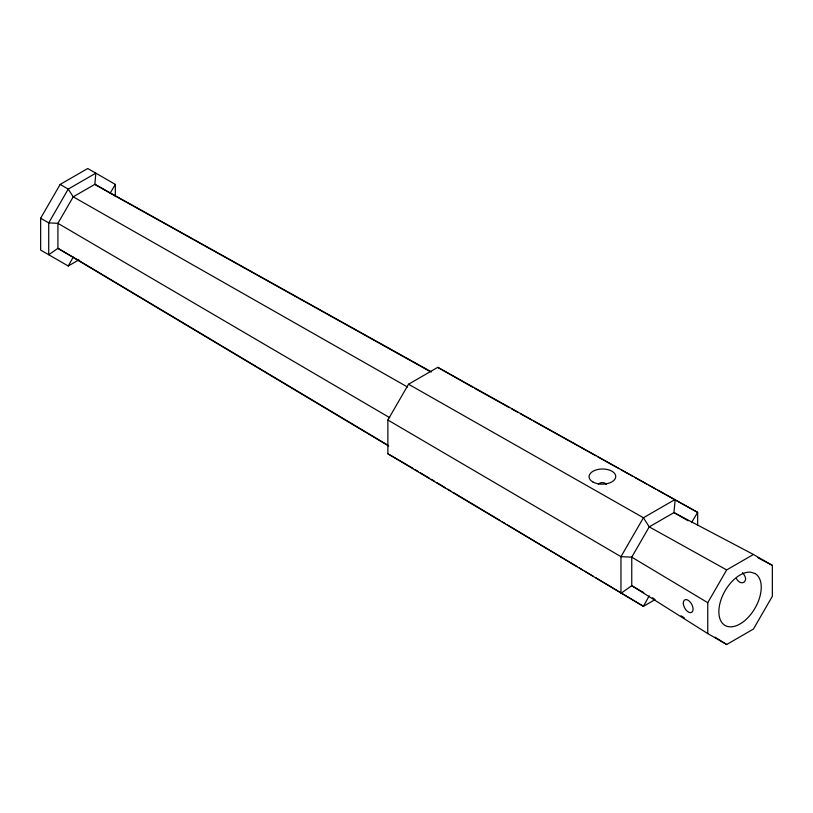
<?xml version="1.0" encoding="UTF-8"?>
<svg xmlns="http://www.w3.org/2000/svg" width="813" height="813" viewBox="0 0 813 813"><rect width="100%" height="100%" fill="white"/><g stroke="black" fill="none" stroke-linecap="round" stroke-linejoin="round"><path stroke-width="1.22" d="M649.241 595.787L643.429 606.325L387.872 453.776L387.872 420.016L408.533 384.224L437.77 367.344L697.666 512.393L697.666 525.035M115.334 196.675L115.334 184.419L87.753 168.494L60.162 184.429L40.65 218.219L40.65 250.079L68.231 266.003L73.221 257.162L57.916 248.331L57.916 223.331L73.221 196.827L94.867 184.327L95.822 173.159L68.231 189.083L48.719 222.884L48.719 254.743L57.916 248.331L388.685 446.022M707.757 633.581L707.757 602.687L726.68 569.923L753.427 554.476L772.35 565.391L772.35 596.285L753.427 629.059L726.68 644.506L707.757 633.581L631.752 585.695L631.752 557.149L649.241 526.865L673.957 512.596L675.197 499.416L643.429 517.759L620.959 556.671L620.959 593.358L631.752 585.695L643.774 592.636M431.459 371.927L94.867 184.327L110.172 193.159L115.334 184.419M691.446 522.688L697.666 512.393L657.798 490.209M68.231 266.003L78.841 259.875M655.075 599.608L643.429 606.325L595.583 577.687M753.427 554.476L673.957 512.596L688.164 520.798M757.94 557.789L772.35 565.391M472.831 387.293L437.77 367.344M475.046 388.523L509.385 407.628M511.601 408.858L518.247 412.557M520.462 413.787L531.539 419.955M533.745 421.185L595.777 455.697M597.992 456.926L619.028 468.634M621.244 469.863L632.321 476.032M634.536 477.261L646.721 484.04M648.937 485.27L655.583 488.969M110.172 193.159L430.362 371.663M726.68 569.923L649.241 526.865L643.429 517.759L408.533 384.224M407.486 387.008L73.221 196.827L68.231 189.083L60.162 184.429M40.65 218.219L48.719 222.884L57.916 223.331L389.762 417.719M387.872 453.776L407.445 465.077M387.872 420.016L620.959 556.671L631.752 557.149L707.757 602.687M73.221 257.162L387.903 445.199M408.533 465.707L412.892 468.308M415.067 469.609L418.329 471.57M420.504 472.871L429.203 478.074M431.378 479.375L434.64 481.337M436.815 482.637L445.514 487.841M447.689 489.141L450.951 491.093M453.126 492.404L499.883 520.391M502.058 521.692L505.32 523.653M507.495 524.954L577.098 566.62M579.273 567.921L582.535 569.872M584.71 571.173L593.409 576.387M652.422 597.789L654.546 599.13M681.06 615.807L684.241 617.809M715.003 637.158L726.68 644.506M742.462 572.657A7.246 3.73 52.3 0 1 745.633 578.785A7.246 4.817 65.4 0 1 742.462 582.758A7.093 4.726 65.4 0 1 736.283 578.358M598.348 484.375A4.085 2.358 0 0 1 602.291 482.627A4.085 2.358 0 0 1 606.234 484.375M755.043 573.531L750.653 572.179A29.969 17.307 -60 0 0 718.936 609.547A29.969 17.307 -60 0 0 747.299 618.297A29.969 17.307 -60 0 0 755.043 573.531M683.316 603.114A7.134 3.994 61.5 0 0 690.654 612.667A7.134 3.994 61.5 0 0 690.644 602.565A7.134 3.994 61.5 0 0 683.316 603.114M593.023 482.058A13.343 7.602 -0.6 0 0 615.309 478.41A13.343 7.602 -0.6 0 0 598.876 469.284A13.343 7.602 -0.6 0 0 593.023 482.058"/></g></svg>
